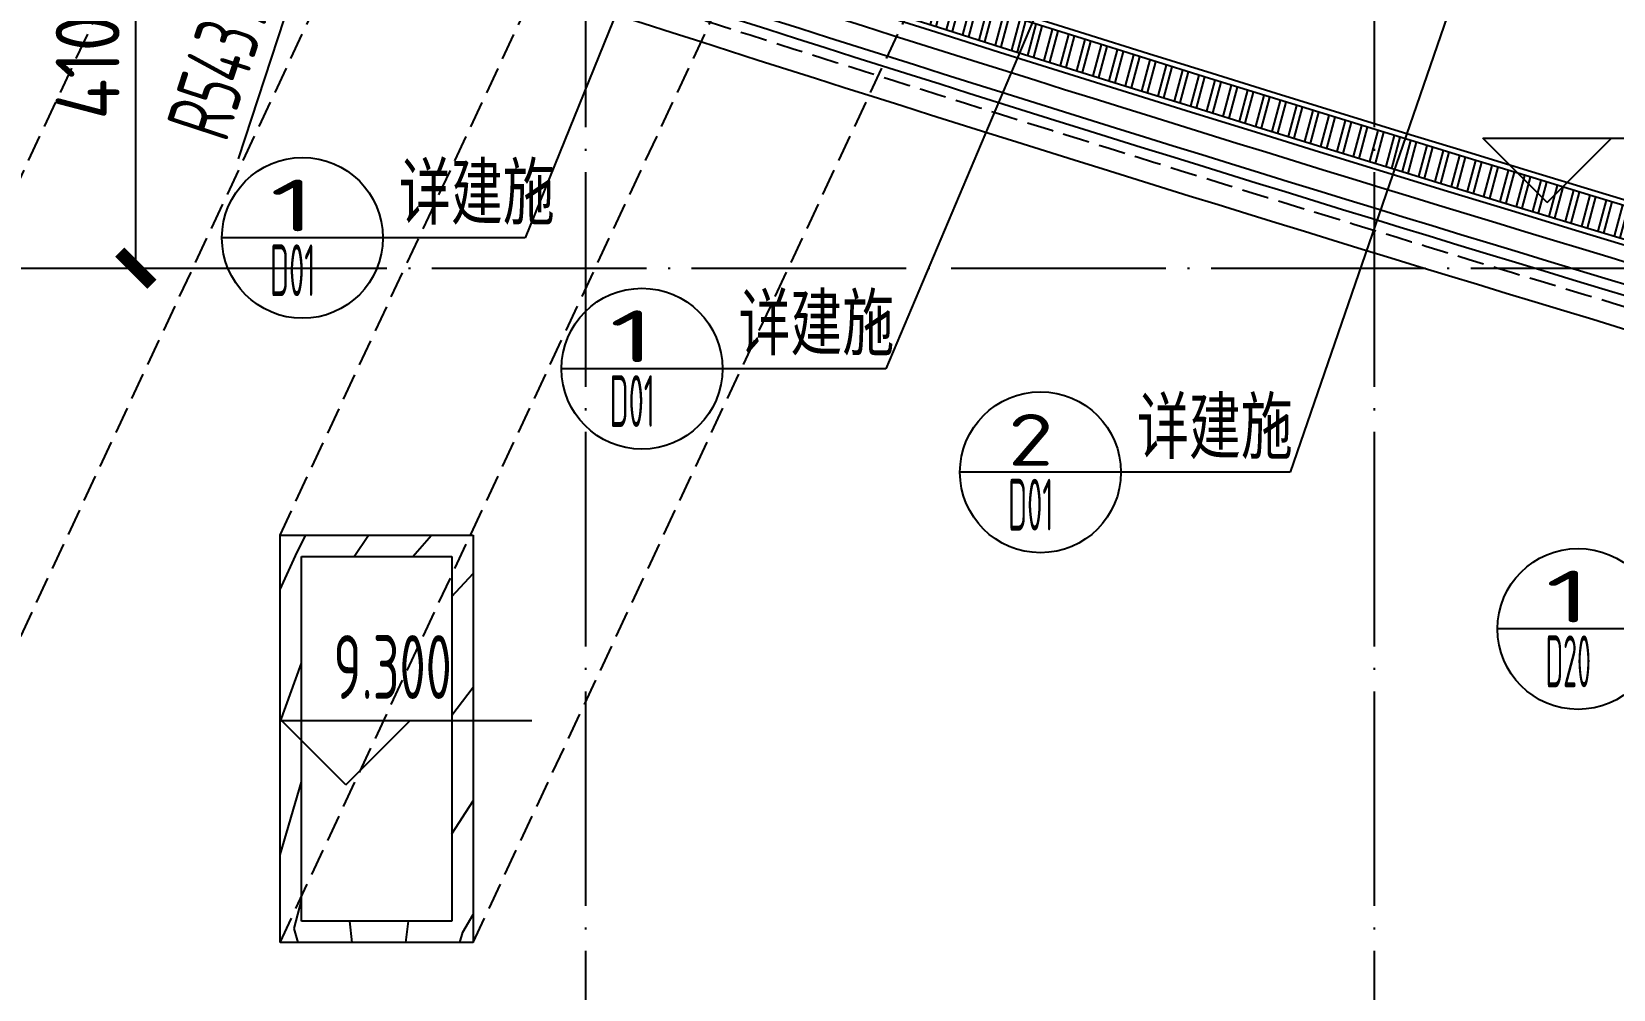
# Model space of a CAD drawing. Header units: inches. Extents: x 0 to 1813292486, y 0 to 3473589894.
# Drawn here: x 600426974 to 600441714, y 3473213793 to 3473222723 of the extents above; entities that cross this region are included whole.
import ezdxf
from ezdxf.enums import TextEntityAlignment as Align

# ---------------------------------------------------------------- set-up
doc = ezdxf.new("R2010")
doc.units = ezdxf.units.IN
doc.header["$LTSCALE"] = 1000
doc.header["$MEASUREMENT"] = 0
doc.linetypes.add('AX-MALL-GIRD-200$0$DOTE', pattern=[2.4200000000000004, 2, -0.2, 0.02, -0.2])
doc.linetypes.add('AX-MALL-WALL-P02-QT$0$DASH', pattern=[0.35, 0.25, -0.1])
for name, color, linetype in [('A-Anno-Note', 241, 'Continuous'), ('AX-MALL-DIM-P02$0$A-Anno-Dims', 3, 'Continuous'), ('AX-MALL-DIM-P02$0$A-Detl-Thin', 131, 'Continuous'), ('AX-MALL-DIM-SY-P02$0$A-Anno-Note', 241, 'Continuous'), ('AX-MALL-DIM-SY-P02$0$DIM_IDEN', 3, 'Continuous'), ('AX-MALL-GIRD-200$0$A-Grid', 222, 'AX-MALL-GIRD-200$0$DOTE'), ('AX-MALL-P02-200$0$A-Anno-Note', 241, 'Continuous'), ('AX-MALL-WALL-P02$0$A-Anno-Note', 241, 'Continuous'), ('AX-MALL-WALL-P02-QT$0$A-Detl-Fine', 152, 'Continuous'), ('AX-MALL-WALL-P02-QT$0$A-Detl-Patt', 8, 'Continuous'), ('AX-MALL-WALL-P02-QT$0$A-Detl-Thin', 131, 'Continuous'), ('AX-MALL-WALL-P02-QT$0$A-Hdrl', 31, 'Continuous'), ('AX-MALL-WALL-P02-QT$0$A-Wall', 2, 'Continuous'), ('AX-MALL-WALL-P02-QT$0$A-Wall-Patt', 13, 'Continuous'), ('AX-MALL-WALL-P02-QT$0$A-Wind', 4, 'Continuous'), ('AX-MALL-WORD-P02$0$A-Anno-Levl', 201, 'Continuous'), ('AX-MALL-WORD-P02$0$A-Anno-Note', 241, 'Continuous'), ('AX-MALL-ZTKD-P02$0$A-Anno-Note', 241, 'Continuous')]:
    doc.layers.add(name, color=color, linetype=linetype)
doc.styles.add('AX-MALL-DIM-P02$0$_TCH_DIM', font='gbenor.shx')
doc.styles.add('AX-MALL-DIM-P02$0$_TCH_DIM_T3', font='gbenor.shx')
doc.styles.add('AX-MALL-DIM-SY-P02$0$_TCH_DIM', font='gbenor.shx')
doc.styles.add('AX-MALL-DIM-SY-P02$0$_TCH_LABEL', font='gbenor.shx')
doc.styles.add('AX-MALL-WORD-P02$0$_TCH_DIM', font='gbenor.shx')
doc.dimstyles.new('AX-MALL-DIM-P02$0$_TCH_ARCH&&200', dxfattribs={"dimtxt": 595, "dimasz": 300, "dimexe": 500, "dimexo": 500, "dimgap": 152.5, "dimtad": 1, "dimdec": 0, "dimzin": 0, "dimdsep": 46, "dimtxsty": 'AX-MALL-DIM-P02$0$_TCH_DIM_T3', "dimblk": 'AX-MALL-DIM-P02$0$_ArchTick', "dimcen": 0.09, "dimclrt": 7, "dimazin": 2, "dimtfac": 1, "dimtdec": 0, "dimtix": 1, "dimtmove": 2, "dimatfit": 3, "dimfxl": 500, "dimtolj": 1, "dimtzin": 0, "dimarcsym": 0})
pattern_1 = [(45, (0, 359.0227), (-353.55353201463, 353.55353201463), [])]

# ---------------------------------------------------------------- blocks, each defined once
blk = doc.blocks.new('AX-MALL-WORD-P02')
at = {"layer": 'AX-MALL-WORD-P02$0$A-Anno-Levl'}
for p, q in [((600256246.6817291, 3473128822.039428), (600255893.8845396, 3473129593.748015)), ((600255893.8845396, 3473129593.748015), (600259125.6880846, 3473128389.806365)), ((600256246.6817293, 3473128822.039429), (600255893.8845396, 3473129593.748015)), ((600255893.8845396, 3473129593.748015), (600259125.6880846, 3473128389.806365)), ((600256246.6817291, 3473128822.039428), (600257018.390316, 3473129174.836617)), ((600256246.6817293, 3473128822.039429), (600257018.390316, 3473129174.836618)), ((600243859.7140601, 3473127643.072332), (600243506.9168706, 3473128414.780919)), ((600243506.9168706, 3473128414.780919), (600245694.8691597, 3473127599.704492)), ((600243859.7140601, 3473127643.072332), (600244631.422647, 3473127995.869522))]:
    blk.add_line(p, q, dxfattribs=at)
at = {"layer": 'AX-MALL-WORD-P02$0$A-Anno-Note', "style": 'AX-MALL-WORD-P02$0$_TCH_DIM', "width": 0.7}
blk.add_text('9.300', height=595, rotation=339.5681613331429, dxfattribs=at).set_placement((600244032.2122477, 3473128432.7335))
blk = doc.blocks.new('AX-MALL-GIRD-200')
at = {"layer": 'AX-MALL-GIRD-200$0$A-Grid'}
for p, q in [((600276670.8627876, 3473209317.449277), (600237941.3238384, 3473105353.722196)), ((600283558.4606664, 3473206751.616964), (600244828.9217169, 3473102787.889884)), ((600221348.6739725, 3473141169.504273), (600579244.6780716, 3473007842.740992))]:
    blk.add_line(p, q, dxfattribs=at)
blk = doc.blocks.new('AX-MALL-WALL-P02-QT$0$tj')
at = {"layer": 'AX-MALL-WALL-P02-QT$0$A-Detl-Patt'}
h = blk.add_hatch(dxfattribs=at)
h.set_pattern_fill('STEEL', color=256, scale=100.0000000000001, angle=50.43183869082386)
h.set_pattern_definition([(75.00000000004839, (-14278.19445574284, 156289.8254051208), (-153.3407249234246, 41.08752340989569), []), (75.00000000004839, (-14317.88195610046, 156358.5661673546), (-153.3407249234246, 41.08752340989569), [])])
edge = h.paths.add_edge_path()
edge.add_line((88101.273016572, 47666.64152574539), (87883.93542659283, 47459.84604215622))
edge.add_line((87883.93542659283, 47459.84604215622), (91571.54751467705, 43584.64122533798))
edge.add_arc((262949.389629302, 558937.705083496), 543101.4133620498, 251.6057364187558, 260.0288666978238)
edge.add_arc((172180.8466627672, -2862.146247219684), 27099.9982179492, 64.7128659603706, 96.9316049602786, ccw=False)
edge.add_arc((262948.9730309481, 558936.3205539446), 543099.9677998082, 261.6155114784545, 271.7251478115656)
edge.add_line((279298.9759148359, 16082.51663446426), (279298.9759315252, 16382.65274763107))
edge.add_arc((262948.9742454757, 558936.3204835369), 542799.9676941936, 261.62020364125146, 271.7261014454634, ccw=False)
edge.add_arc((172180.8456921196, -2862.14609140989), 27400.00151046549, 64.80631838577902, 96.83815911678944)
edge.add_arc((262949.394896181, 558937.7037490648), 542801.4137571028, 251.6136389015772, 260.02417327084333, ccw=False)
edge.add_line((91737.26096642017, 43845.69257831573), (88101.273016572, 47666.64152574539))
at = {"layer": 'AX-MALL-WALL-P02-QT$0$A-Detl-Fine'}
blk.add_arc((262949.3896243572, 558937.7050833702), 543901.4133599502, 251.5035459811555, 255.290453772469, dxfattribs=at)
at = {"layer": 'AX-MALL-WALL-P02-QT$0$A-Detl-Patt'}
blk.add_lwpolyline([(88103.03003954887, 47737.33037519455), (87813.24658572674, 47461.60306501389), (91543.92713344097, 43541.13421487808, 0.03677856867194786), (168908.9495433569, 23989.2463850975, -0.1416543586965341), (183742.0972260237, 21592.70785188675, 0.04416604653312874), (279348.9759123325, 16034.00206041336), (279348.9759345055, 16434.18465709686, -0.04414427716130016), (183859.0483468771, 21979.79425859451, 0.1405450684183163), (168919.8474783897, 24393.46752309799, -0.03670519880877311), (91764.87840116024, 43889.20268630981), (88103.03007543087, 47737.33033752441)], format="xyb", dxfattribs=at)
blk.add_lwpolyline([(88101.273016572, 47666.64152574539), (87883.93542659283, 47459.84604215622), (91571.54751467705, 43584.64122533798, 0.0367693963449814), (168910.2986617088, 24039.77597379684, -0.1415142461245126), (183756.7420067787, 21641.08926153183, 0.04414024362697595), (279298.9759148359, 16082.51663446426), (279298.9759315252, 16382.65274763107, -0.04412389944666065), (183844.4648458958, 21931.40288829803, 0.1406825130026793), (168918.4574091434, 24342.94360637665, -0.03671436212623864), (91737.26096642017, 43845.69257831573)], format="xyb", close=True, dxfattribs=at)
at = {"layer": 'AX-MALL-WALL-P02-QT$0$A-Detl-Patt', "linetype": 'AX-MALL-WALL-P02-QT$0$DASH'}
blk.add_arc((262949.3896243572, 558937.7050833702), 543701.4133599502, 251.503420721229, 255.290453772469, dxfattribs=at)
at = {"layer": 'AX-MALL-WALL-P02-QT$0$A-Detl-Thin'}
blk.add_arc((262949.3896243572, 558937.7050833702), 543301.4133599502, 251.5031615339801, 255.290453772469, dxfattribs=at)
at = {"layer": 'AX-MALL-WALL-P02-QT$0$A-Hdrl', "ltscale": 6}
for radius, start in [(543501.4133599502, 251.5032867938467), (543601.4133599502, 251.5033537575453)]:
    blk.add_arc((262949.3896243572, 558937.7050833702), radius, start, 255.290453772469, dxfattribs=at)
blk = doc.blocks.new('AX-MALL-WALL-P02-QT')
at = {"layer": 'AX-MALL-WALL-P02-QT$0$A-Wall-Patt'}
h = blk.add_hatch(dxfattribs=at)
h.set_pattern_fill('普通砖', color=256, scale=200, style=0)
h.set_pattern_definition(pattern_1)
h.paths.add_polyline_path([(600242771.8083379, 3473126477.846683), (600243029.0445335, 3473126595.445746), (600244215.9601612, 3473129781.545445), (600244098.3610983, 3473130038.781641)])
h = blk.add_hatch(dxfattribs=at)
h.set_pattern_fill('普通砖', color=256, scale=200, style=0)
h.set_pattern_definition(pattern_1)
h.paths.add_polyline_path([(600244098.3610983, 3473130038.781641), (600244215.9601612, 3473129781.545445), (600245527.8835665, 3473129292.815481), (600245785.1197621, 3473129410.414544)])
h = blk.add_hatch(dxfattribs=at)
h.set_pattern_fill('普通砖', color=256, scale=200, style=0)
h.set_pattern_definition(pattern_1)
h.paths.add_polyline_path([(600245785.1197621, 3473129410.414544), (600245527.8835665, 3473129292.815481), (600244340.9679388, 3473126106.715782), (600244458.5670017, 3473125849.479586)])
h = blk.add_hatch(dxfattribs=at)
h.set_pattern_fill('普通砖', color=256, scale=200, style=0)
h.set_pattern_definition(pattern_1)
h.paths.add_polyline_path([(600244458.5670017, 3473125849.479586), (600244340.9679388, 3473126106.715782), (600243029.0445335, 3473126595.445746), (600242771.8083379, 3473126477.846683)])
at = {"layer": 'AX-MALL-WALL-P02-QT$0$A-Detl-Patt', "linetype": 'AX-MALL-WALL-P02-QT$0$DASH'}
for p, q in [((600244098.3610988, 3473130038.781641), (600258410.9965123, 3473144116.728487)), ((600237383.558932, 3473128485.127697), (600251696.1943455, 3473142563.074542)), ((600239257.7352226, 3473127786.942034), (600253570.3706361, 3473141864.88888)), ((600242771.8083379, 3473126477.846683), (600257084.4437515, 3473140555.793528)), ((600244458.5670023, 3473125849.479588), (600258771.2024158, 3473139927.426434))]:
    blk.add_line(p, q, dxfattribs=at)
at = {"layer": 'AX-MALL-WALL-P02-QT$0$A-Wall'}
for p, q in [((600242771.8083379, 3473126477.846683), (600244098.3610983, 3473130038.781641)), ((600244098.3610983, 3473130038.781641), (600245785.1197621, 3473129410.414544)), ((600243029.0445335, 3473126595.445746), (600244215.9601612, 3473129781.545445)), ((600244215.9601612, 3473129781.545445), (600245527.8835665, 3473129292.815481)), ((600245785.1197621, 3473129410.414544), (600244458.5670017, 3473125849.479586)), ((600245527.8835665, 3473129292.815481), (600244340.9679388, 3473126106.715782)), ((600244340.9679388, 3473126106.715782), (600243029.0445335, 3473126595.445746)), ((600244458.5670017, 3473125849.479586), (600242771.8083379, 3473126477.846683))]:
    blk.add_line(p, q, dxfattribs=at)
at = {"layer": 'AX-MALL-WALL-P02-QT$0$A-Detl-Thin', "rotation": 339.5681613091762}
blk.add_blockref('AX-MALL-WALL-P02-QT$0$tj', (600144118.6961328, 3473128496.287411), dxfattribs=at)
at = {"layer": 'AX-MALL-WALL-P02-QT$0$A-Wind'}
blk.add_blockref('AX-MALL-GIRD-200', (0, 0), dxfattribs=at)
blk = doc.blocks.new('AX-MALL-WALL-P02')
at = {"layer": 'AX-MALL-WALL-P02$0$A-Anno-Note'}
blk.add_blockref('AX-MALL-WORD-P02', (0, 0), dxfattribs=at)
blk.add_blockref('AX-MALL-WALL-P02-QT', (0, 0), dxfattribs=at)
blk = doc.blocks.new('AX-MALL-ZTKD-P02')
at = {"layer": 'AX-MALL-ZTKD-P02$0$A-Anno-Note'}
blk.add_blockref('AX-MALL-GIRD-200', (0, 0), dxfattribs=at)
blk = doc.blocks.new('AX-MALL-DIM-SY-P02')
at = {"layer": 'AX-MALL-DIM-SY-P02$0$DIM_IDEN', "color": 1}
for p, q in [((600251957.6665877, 3473137030.211264), (600247206.7294295, 3473131837.631891)), ((600254661.9495192, 3473134532.527186), (600249930.4950535, 3473129521.325512)), ((600245964.4286268, 3473132300.425393), (600244558.7964065, 3473132824.06464)), ((600257379.9165232, 3473132480.008219), (600253124.9958595, 3473127300.523772)), ((600247206.7294295, 3473131837.631891), (600245964.4286269, 3473132300.425393)), ((600248503.2932532, 3473130053.000062), (600247097.6610329, 3473130576.639309)), ((600249930.4950535, 3473129521.325512), (600248503.2932532, 3473130053.000062)), ((600251646.3454168, 3473127851.36445), (600250240.7131965, 3473128375.003698)), ((600253124.9958595, 3473127300.523772), (600251646.3454168, 3473127851.36445)), ((600255830.3989811, 3473124733.954304), (600254424.7667608, 3473125257.593552))]:
    blk.add_line(p, q, dxfattribs=at)
for centre in [(600245261.6125168, 3473132562.245017), (600247800.477143, 3473130314.819685), (600250943.5293067, 3473128113.184074), (600255127.582871, 3473124995.773928)]:
    blk.add_circle(centre, 750, dxfattribs=at)
at = {"layer": 'AX-MALL-DIM-SY-P02$0$A-Anno-Note', "color": 1, "style": 'AX-MALL-DIM-SY-P02$0$_TCH_LABEL'}
for s, rotation, width, p, p2 in [('1', 339.5681613000222, 3.000000000491123, (600244999.8105621, 3473132724.200988), (600245395.8398008, 3473132576.668476)), ('D01', 339.5681613000222, 0.5675675676604826, (600244789.0498307, 3473132158.444933), (600245185.0790694, 3473132010.912421)), ('1', 339.5681613000222, 3.000000000491123, (600247538.6751885, 3473130476.775657), (600247934.7044272, 3473130329.243145)), ('D01', 339.5681613000222, 0.5675675676604826, (600247327.9144571, 3473129911.019602), (600247723.9436958, 3473129763.48709)), ('2', 339.5681613000222, 1.721144848786169, (600250681.7273521, 3473128275.140046), (600251077.7565908, 3473128127.607534)), ('D01', 339.5681613000222, 0.5675675676604826, (600250470.9666207, 3473127709.383991), (600250866.9958594, 3473127561.851479)), ('1', 339.5681613493179, 2.999999997723512, (600254865.7809167, 3473125157.729899), (600255261.8101552, 3473125010.197388)), ('D20', 339.5681613606018, 0.5119984640787346, (600254655.020185, 3473124591.973845), (600255051.0494237, 3473124444.441333))]:
    blk.add_text(s, height=482.9906831399546, rotation=rotation, dxfattribs=dict(at, width=width)).set_placement(p, p2, align=Align.FIT)
at = {"layer": 'AX-MALL-DIM-SY-P02$0$A-Anno-Note', "color": 1, "style": 'AX-MALL-DIM-SY-P02$0$_TCH_DIM', "width": 0.7}
for p in [(600246167.2973039, 3473132414.881574), (600248706.1619301, 3473130167.456243), (600251849.2140937, 3473127965.820632)]:
    blk.add_text('详建施', height=506.3829787234042, rotation=339.5681613088448, dxfattribs=at).set_placement(p)
blk = doc.blocks.new('AX-MALL-DIM-P02$0$_ArchTick')
at = {"color": 0, "linetype": 'ByBlock', "const_width": 0.4}
blk.add_lwpolyline([(-0.5, -0.5), (0.5, 0.5)], dxfattribs=at)
blk = doc.blocks.new('*D1595')
at = {"layer": 'AX-MALL-DIM-P02$0$A-Anno-Dims', "color": 0, "lineweight": -2, "transparency": 16777216}
for p, q in [((600244209.876988, 3473137028.360131), (600245608.4806037, 3473136507.339245)), ((600243708.6332272, 3473132839.763343), (600245139.9365302, 3473136681.885661)), ((600242778.5736853, 3473133186.237813), (600244177.1773007, 3473132665.216927))]:
    blk.add_line(p, q, dxfattribs=at)
at = {"layer": 'AX-MALL-DIM-P02$0$A-Anno-Dims', "color": 0, "lineweight": -2, "transparency": 16777216, "xscale": 300, "yscale": 300, "zscale": 300}
for p, rotation in [((600245139.9365302, 3473136681.885661), 69.5681613086797), ((600243708.6332272, 3473132839.763343), 249.5681613086797)]:
    blk.add_blockref('AX-MALL-DIM-P02$0$_ArchTick', p, dxfattribs=dict(at, rotation=rotation))
at = {"layer": 'AX-MALL-DIM-P02$0$A-Anno-Dims', "color": 7, "transparency": 16777216, "insert": (600244002.5952132, 3473134917.916276), "char_height": 595, "attachment_point": 5, "rotation": 69.5681613086797, "style": 'AX-MALL-DIM-P02$0$_TCH_DIM_T3'}
blk.add_mtext('\\A1;4100', dxfattribs=at)
blk = doc.blocks.new('AX-MALL-DIM-P02')
at = {"layer": 'AX-MALL-DIM-P02$0$A-Anno-Dims'}
blk.add_lwpolyline([(600244959.8612305, 3473133460.746392), (600246311.7201053, 3473135155.162083), (600246561.1845398, 3473135467.840025)], dxfattribs=at)
blk.add_blockref('AX-MALL-DIM-SY-P02', (0, 0), dxfattribs=at)
at = {"layer": 'AX-MALL-DIM-P02$0$A-Detl-Thin'}
blk.add_blockref('AX-MALL-ZTKD-P02', (-2.384185791015625e-06, 9.5367431640625e-07), dxfattribs=at)
at = {"layer": 'AX-MALL-DIM-P02$0$A-Anno-Dims', "color": 7, "style": 'AX-MALL-DIM-P02$0$_TCH_DIM', "width": 0.7}
blk.add_text('R543700', height=595, rotation=51.41601792092128, dxfattribs=at).set_placement((600244903.0188737, 3473133634.024193))
at = {"layer": 'AX-MALL-DIM-P02$0$A-Anno-Dims'}
dim = blk.add_aligned_dim(p1=(600242310.0296116, 3473133360.784228), p2=(600243741.3329147, 3473137202.906547), distance=-1492.4995266138408, dimstyle='AX-MALL-DIM-P02$0$_TCH_ARCH&&200', dxfattribs=at)
dim.commit()
dim.dimension.update_dxf_attribs({"geometry": '*D1595', "text_midpoint": (600244002.5952132, 3473134917.916276)})
blk = doc.blocks.new('AX-MALL-P02-200')
at = {"layer": 'AX-MALL-P02-200$0$A-Anno-Note'}
blk.add_blockref('AX-MALL-WALL-P02', (0, 0), dxfattribs=at)
blk.add_blockref('AX-MALL-DIM-P02', (0, 0), dxfattribs=at)

msp = doc.modelspace()

# ---------------------------------------------------------------- block references
at = {"layer": 'A-Anno-Note', "rotation": 20.43183869077545}
msp.add_blockref('AX-MALL-P02-200', (1250392458.527329, 9048125.682563305), dxfattribs=at)

doc.saveas('drawing.dxf')
